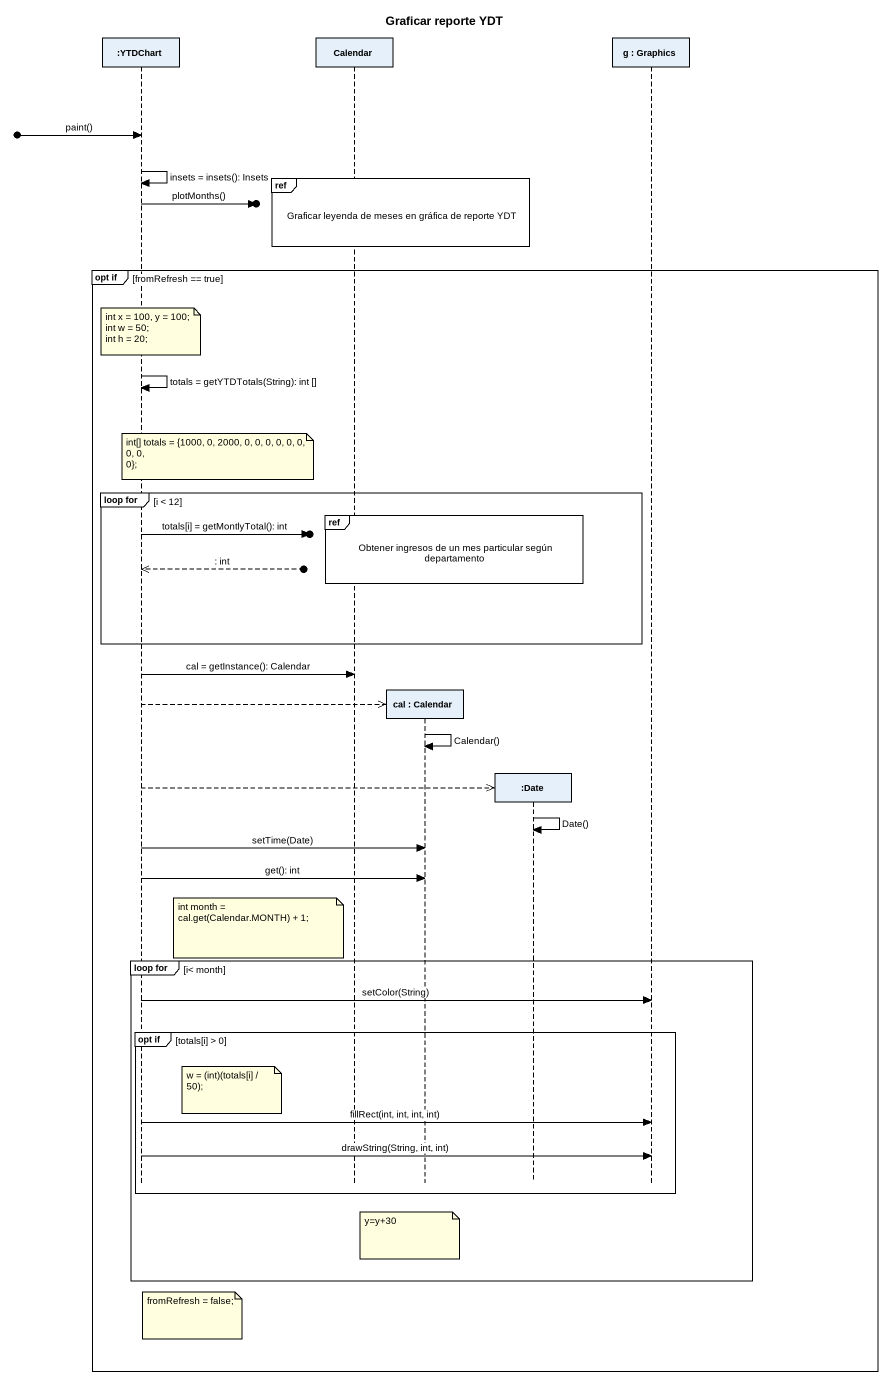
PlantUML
@startuml
title Graficar reporte YDT
hide footbox
participant ":YTDChart" as YTDChart
participant Calendar
participant "cal : Calendar" as cal
participant ":Date" as Date
participant "g : Graphics" as g

[o-> YTDChart : paint()
YTDChart -> YTDChart : insets = insets(): Insets
ref over Calendar, cal : Graficar leyenda de meses en gráfica de reporte YDT
YTDChart ->o] : plotMonths()
group opt if [fromRefresh == true]
  note over YTDChart
    int x = 100, y = 100;
    int w = 50;
    int h = 20;
  end note
  YTDChart -> YTDChart : totals = getYTDTotals(String): int []
  note over YTDChart
    int[] totals = {1000, 0, 2000, 0, 0, 0, 0, 0, 0, 0, 0,
    0};
  end note
  group loop for [i < 12]
    ref over Calendar, cal, Date : Obtener ingresos de un mes particular según departamento
    YTDChart ->o] : totals[i] = getMontlyTotal(): int
    YTDChart <<--o] : : int
  end
  YTDChart -> Calendar : cal = getInstance(): Calendar
  YTDChart -->> cal **
  cal -> cal : Calendar()
  YTDChart -->> Date **
  Date -> Date : Date()
  YTDChart -> cal : setTime(Date)
  YTDChart -> cal : get(): int
  note left of Calendar : int month = cal.get(Calendar.MONTH) + 1;
  group loop for [i< month]
    YTDChart -> g : setColor(String)
    group opt if [totals[i] > 0]
      note right of YTDChart : w = (int)(totals[i] / 50);
      YTDChart -> g : fillRect(int, int, int, int)
      YTDChart -> g : drawString(String, int, int)
    end
    note over cal : y=y+30
  end
  note right of YTDChart : fromRefresh = false;
end
@enduml
